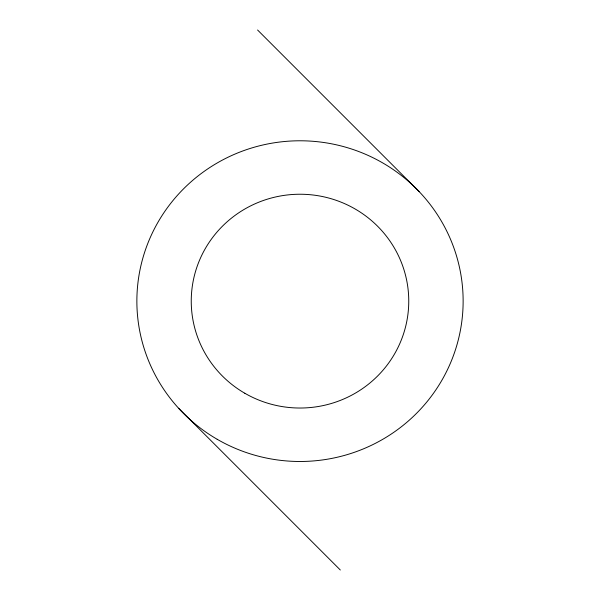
<?xml version="1.0" encoding="UTF-8"?>
<svg xmlns="http://www.w3.org/2000/svg" width="600" height="600" viewBox="0 0 600 600"><rect width="100%" height="100%" fill="white"/><g stroke="black" fill="none" stroke-linecap="round" stroke-linejoin="round"><path stroke-width="0.9" d="M257.58 30L419.28 191.738M178.613 408.263L340.312 570M217.2 439.298A163.132 160.35 -0.1 0 0 463.125 302.528A163.132 160.35 -0.1 0 0 219.675 161.572A163.132 160.35 -0.1 0 0 217.2 439.298M244.8 393.24A108.757 106.898 -0.1 0 0 408.75 302.062A108.757 106.898 -0.1 0 0 246.45 208.095A108.757 106.898 -0.1 0 0 244.8 393.24"/></g></svg>
